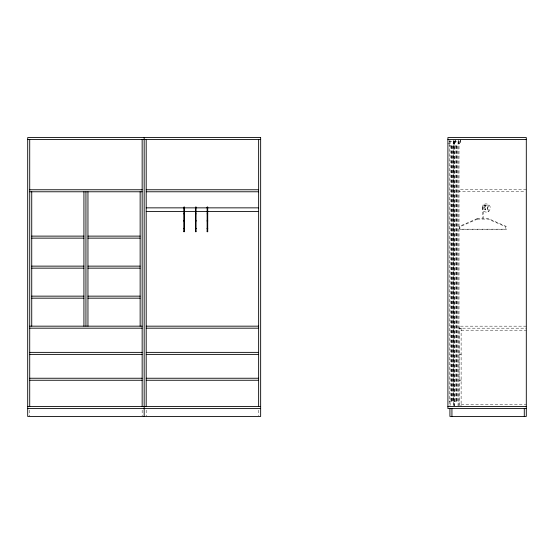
<?xml version="1.0" encoding="UTF-8"?>
<svg xmlns="http://www.w3.org/2000/svg" width="554" height="554" viewBox="0 0 554 554"><rect width="100%" height="100%" fill="white"/><g stroke="black" fill="none" stroke-linecap="round" stroke-linejoin="round"><path stroke-width="0.42" stroke-dasharray="2.77 2.08" d="M453.193 143.278L453.837 143.278L453.837 139.92M458.47 143.278L459.114 143.278L459.114 139.58M447.909 143.548L450.118 143.548M449.225 145.937L458.982 145.937M526.3 189.759L459.1 189.759L459.1 191.774L525.441 191.774M526.3 326.168L459.1 326.168L459.1 328.183L526.3 328.183M461.122 328.515L459.1 328.515L459.1 354.054L461.122 354.054M461.122 330.198L526.3 330.198M461.122 354.387L459.1 354.387L459.1 379.926L461.122 379.926M461.122 380.259L459.1 380.259L459.1 405.791L461.122 405.791M449.225 401.608L458.982 401.608M461.122 404.559L526.3 404.559M461.122 328.183L461.122 406.581M460.679 139.58L460.679 143.548L458.463 143.548L458.47 139.92M460.353 139.94L460.353 143.548M459.01 405.978L459.01 141.568L449.19 141.568L449.19 405.978M458.788 139.92L458.788 143.548M458.054 141.568L458.054 405.978M457.133 145.937L457.133 401.608M456.586 145.937L456.586 401.608M456.233 145.937L456.233 401.608M455.693 145.937L455.693 401.608M455.402 139.94L455.402 143.548L453.186 143.548L453.186 140.661M455.069 139.94L455.069 143.548M454.661 141.568L454.661 405.978M454.502 141.568L454.502 405.978M453.705 141.568L453.705 405.978M453.574 145.937L453.574 401.608M453.511 139.92L453.546 405.978M452.618 145.937L452.618 401.608M452.078 145.937L452.078 401.608M451.725 145.937L451.725 401.608M451.178 145.937L451.178 401.608M450.118 140.661L450.146 405.978M449.793 140.377L449.793 143.548M258.635 410.161L258.635 415.652M146.194 410.161L146.194 416.435M142.156 410.161L142.156 416.435M29.715 410.161L29.715 416.435M482.444 206.898C480.754 211.981 489.037 214.557 490.11 209.121C491.8 204.038 483.517 201.462 482.444 206.898M484.584 207.521C486.952 215.7 490.498 201.718 484.584 207.521M477.326 218.532L459.363 226.371L459.363 229.73L506.169 229.73L506.169 226.371L488.212 218.532L483.31 218.532L483.31 205.652L487.665 205.652L487.665 211.815L488.212 211.815L488.212 205.091L482.769 205.091L482.769 218.532L477.326 218.532M477.437 219.093L459.903 226.738L459.903 229.169L505.629 229.169L505.629 226.738L488.102 219.093L477.437 219.093M485.768 205.839L484.244 205.839L484.244 209.426L485.768 209.426L485.768 205.839"/><path stroke-width="0.83" d="M27.7 139.58L260.65 139.58M447.902 139.58L526.3 139.58M29.715 189.759L142.156 189.759M146.194 189.759L258.635 189.759M29.715 191.774L142.156 191.774M146.194 191.774L258.635 191.774M183.81 207.667L184.392 207.667M195.472 207.667L196.054 207.667M207.134 207.667L207.715 207.667M146.194 207.854L258.635 207.854M146.194 211.441L258.635 211.441M183.81 213.83L184.392 213.83M195.472 213.83L196.054 213.83M207.134 213.83L207.715 213.83M183.81 220.547L184.392 220.547M195.472 220.547L196.054 220.547M207.134 220.547L207.715 220.547M183.81 221.108L184.392 221.108M195.472 221.108L196.054 221.108M207.134 221.108L207.715 221.108M183.81 228.387L184.392 228.387M195.472 228.387L196.054 228.387M207.134 228.387L207.715 228.387M183.81 228.76L184.392 228.76M195.472 228.76L196.054 228.76M207.134 228.76L207.715 228.76M183.81 231.184L184.392 231.184M195.472 231.184L196.054 231.184M207.134 231.184L207.715 231.184M31.73 236.122L83.924 236.122M87.954 236.122L140.141 236.122M31.73 238.137L83.924 238.137M87.954 238.137L140.141 238.137M31.73 266.135L83.924 266.135M87.954 266.135L140.141 266.135M31.73 268.15L83.924 268.15M87.954 268.15L140.141 268.15M31.73 296.148L83.924 296.148M87.954 296.148L140.141 296.148M31.73 298.17L83.924 298.17M87.954 298.17L140.141 298.17M29.715 326.168L142.156 326.168M146.194 326.168L258.635 326.168M29.715 328.183L142.156 328.183M146.194 328.183L258.635 328.183M29.715 352.372L142.156 352.372M146.194 352.372L258.635 352.372M29.715 354.387L142.156 354.387M146.194 354.387L258.635 354.387M29.715 378.244L142.156 378.244M146.194 378.244L258.635 378.244M29.715 380.259L142.156 380.259M146.194 380.259L258.635 380.259M27.7 406.581L260.65 406.581M447.902 406.581L526.3 406.581M27.7 408.596L260.65 408.596M526.3 408.596L447.902 408.596L447.902 137.565L526.3 137.565L526.3 416.435L449.917 416.435L449.917 408.596M524.285 408.596L524.285 416.435M451.932 408.596L451.932 416.435M258.635 139.58L258.635 406.581M146.194 139.58L146.194 406.581M144.172 137.565L144.172 416.435M142.156 139.58L142.156 406.581M140.141 191.774L140.141 326.168M87.954 191.774L87.954 326.168M85.939 191.774L85.939 326.168M83.924 191.774L83.924 326.168M31.73 191.774L31.73 326.168M29.715 139.58L29.715 406.581M260.65 137.565L27.7 137.565L27.7 416.435L260.65 416.435L260.65 137.565M184.392 207.106L183.81 207.106L183.81 231.745L184.392 231.745L184.392 207.106M196.054 207.106L195.472 207.106L195.472 231.745L196.054 231.745L196.054 207.106M207.715 207.106L207.134 207.106L207.134 231.745L207.715 231.745L207.715 207.106"/></g></svg>
